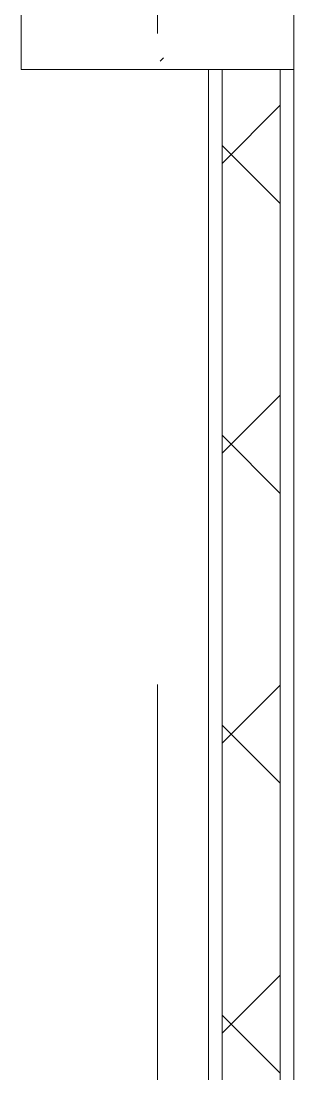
# Model space of a CAD drawing. Header units: millimetres. Extents: x 48966 to 155647, y -43515 to 26217.
# Drawn here: x 63332 to 63732, y -25953 to -24412 of the extents above; entities that cross this region are included whole.
import ezdxf

# ---------------------------------------------------------------- set-up
doc = ezdxf.new("R2010")
doc.units = ezdxf.units.MM
doc.linetypes.add('Осевые', pattern=[6350, 1270, -952.5, 3175, -952.5])
for name, color, linetype, lineweight in [('Обобщенные модели', 7, 'Continuous', 9), ('Обобщенные модели-1', 7, 'Continuous', 18), ('Общие ребра', 7, 'Continuous', 9), ('Оси-2', 7, 'Осевые', 9), ('Перекрытия', 7, 'Continuous', 9), ('Стены-1', 7, 'Continuous', 18), ('Штриховка разреза-1', 7, 'Continuous', 9)]:
    doc.layers.add(name, color=color, linetype=linetype, lineweight=lineweight)

# ---------------------------------------------------------------- blocks, each defined once
blk = doc.blocks.new('Обобщенные модели 2 - Обобщенные модели 2-1035725-План 5-го этажа на отм_ _12_600')
at = {"layer": 'Обобщенные модели'}
h = blk.add_hatch(dxfattribs=at)
h.set_pattern_fill('FP_1', color=256, style=0, pattern_type=2)
h.set_pattern_definition([(45, (0, 0), (168.3798, 617.3926), [793.75, -158.75, 6.706, -152.044])])
h.paths.add_polyline_path([(63731.6, -24482.9), (63731.6, -24082.9), (63331.6, -24082.9), (63331.6, -24482.9)], flags=0)
at = {"layer": 'Обобщенные модели-1'}
for p, q in [((63331.6, -24082.9), (63331.6, -24482.9)), ((63731.6, -24482.9), (63731.6, -24082.9)), ((63331.6, -24482.9), (63731.6, -24482.9))]:
    blk.add_line(p, q, dxfattribs=at)

msp = doc.modelspace()

# ---------------------------------------------------------------- hatches: boundary and pattern name
at = {"layer": 'Штриховка разреза-1'}
h = msp.add_hatch(dxfattribs=at)
h.set_pattern_fill('FP_3', color=256, style=0, pattern_type=2)
h.set_pattern_definition([(45, (0, 0), (-212.132, 212.132), []), (135, (0, 0), (-212.132, -212.132), [])])
h.paths.add_polyline_path([(63711.6, -27067.9), (63711.6, -24482.9), (63626.6, -24482.9), (63626.6, -27067.9)], flags=0)

# ---------------------------------------------------------------- linework, layer by layer
at = {"layer": 'Общие ребра'}
for p, q in [((63626.6, -27067.9), (63626.6, -24482.9)), ((63711.6, -27067.9), (63711.6, -24482.9))]:
    msp.add_line(p, q, dxfattribs=at)
at = {"layer": 'Оси-2'}
msp.add_line((63531.6, 25417.1), (63531.6, -41737.8), dxfattribs=at)
at = {"layer": 'Перекрытия'}
for p, q in [((63731.6, -23082.9), (63731.6, -27055)), ((63331.6, -24482.9), (63331.6, -24082.9)), ((63331.6, -24482.9), (63331.6, -24082.9)), ((63606.6, -24482.9), (63331.6, -24482.9)), ((63606.6, -24482.9), (63331.6, -24482.9)), ((63606.6, -27026.8), (63606.6, -24482.9)), ((63606.6, -27018.6), (63606.6, -24482.9))]:
    msp.add_line(p, q, dxfattribs=at)
at = {"layer": 'Стены-1'}
for p, q in [((63606.6, -24482.9), (63606.6, -27067.9)), ((63731.6, -24482.9), (63606.6, -24482.9)), ((63731.6, -27067.9), (63731.6, -24482.9))]:
    msp.add_line(p, q, dxfattribs=at)

# ---------------------------------------------------------------- block references
at = {"layer": 'Обобщенные модели'}
msp.add_blockref('Обобщенные модели 2 - Обобщенные модели 2-1035725-План 5-го этажа на отм_ _12_600', (0, 0), dxfattribs=at)

doc.saveas('drawing.dxf')
